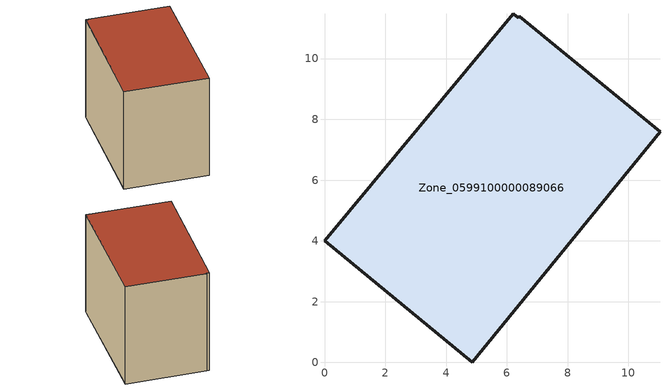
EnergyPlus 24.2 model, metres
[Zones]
Zone_0599100000089066
 floor ground (C_G): 6.2,11.48 6.37,11.34 6.41,11.39 11.04,7.6 4.86,0 0,4 z0
 wall outside (C_F): 4.86,0 11.04,7.6 6.41,11.39 6.37,11.34 6.2,11.48 0,4 4.86,0 z0:8.2
 roof outside (C_R): 6.37,11.34 6.2,11.48 0,4 4.86,0 11.04,7.6 6.41,11.39 z8.2
[BUILDING]
Pand.0599100000089066: North Axis=0; Terrain=City; Loads Convergence Tolerance Value=0.04; Temperature Convergence Tolerance Value=0.4; Solar Distribution=FullExterior; Maximum Number of Warmup Days=25; Minimum Number of Warmup Days=1
[Site:Location]
Rotterdam.The.Hague.AP_ZH_NLD Design_Conditions: Latitude=51.96; Longitude=4.45; Time Zone=1; Elevation=-4.5
[SITE:GROUNDTEMPERATURE:BUILDINGSURFACE]
18, 18, 18, 18, 18, 18, 18, 18, 18, 18, 18, 18
[MATERIAL] Thermal Absorptance=0.9; Solar Absorptance=0.7; Visible Absorptance=0.7
Name | Roughness | Thickness | Conductivity | Density | Specific Heat
G.TI.1965-1974 | MediumSmooth | 0.15 | 0.882353 | 540 | 1210
F.TI.1965-1974 | Rough | 0.3 | 0.697674 | 1920 | 840
R.TI.1965-1974 | MediumRough | 0.2 | 0.232558 | 1500 | 1000
[CONSTRUCTION]
C_G: G.TI.1965-1974
C_F: F.TI.1965-1974
C_R: R.TI.1965-1974
[ZONE]
Zone_0599100000089066: Type=1; Multiplier=1; Ceiling Height=Autocalculate; Volume=Autocalculate; Floor Area=autocalculate; Part of Total Floor Area=Yes
[ZONEINFILTRATION:DESIGNFLOWRATE]
Infil_Zone_0599100000089066: Zone or ZoneList or Space or SpaceList=Zone_0599100000089066; Schedule=AlwaysOn; Design Flow Rate Calculation Method=Flow/Area; Flow Rate per Floor Area=0.003; Constant Term Coefficient=1; Temperature Term Coefficient=0; Velocity Term Coefficient=0; Velocity Squared Term Coefficient=0
[HVACTEMPLATE:ZONE:IDEALLOADSAIRSYSTEM]
Zone_0599100000089066: Maximum Heating Supply Air Temperature=50; Minimum Cooling Supply Air Temperature=13; Maximum Heating Supply Air Humidity Ratio=0.0156; Minimum Cooling Supply Air Humidity Ratio=0.0077; Heating Limit=NoLimit; Cooling Limit=NoLimit; Dehumidification Control Type=ConstantSensibleHeatRatio; Cooling Sensible Heat Ratio=0.7; Dehumidification Setpoint=60; Humidification Control Type=None; Humidification Setpoint=30; Outdoor Air Method=None; Outdoor Air Flow Rate per Person=0.00944; Outdoor Air Flow Rate per Zone Floor Area=0; Outdoor Air Flow Rate per Zone=0; Demand Controlled Ventilation Type=None; Outdoor Air Economizer Type=NoEconomizer; Heat Recovery Type=None; Sensible Heat Recovery Effectiveness=0.7; Latent Heat Recovery Effectiveness=0.65
[ZONECONTROL:THERMOSTAT]
ThermostatControl_Zone_0599100000089066: Zone or ZoneList=Zone_0599100000089066; Control Type Schedule=DualSetpointControlType; Control 1=Thermostat_Zone_0599100000089066; Temperature Difference Between Cutout And Setpoint=0
[THERMOSTATSETPOINT:DUALSETPOINT]
Thermostat_Zone_0599100000089066: Heating Setpoint Temperature Schedule=HeatingSetpoint_Zone_0599100000089066; Cooling Setpoint Temperature Schedule=CoolingSetpoint_Zone_0599100000089066
[SCHEDULE:COMPACT]
HeatingSetpoint_Zone_0599100000089066: Through: 12/31, For: AllDays, Until: 24:00, 21
CoolingSetpoint_Zone_0599100000089066: Through: 12/31, For: AllDays, Until: 24:00, 24
DualSetpointControlType: Through: 12/31, For: AllDays, Until: 24:00, 4
AlwaysOn: Through: 12/31, For: AllDays, Until: 24:00, 1
